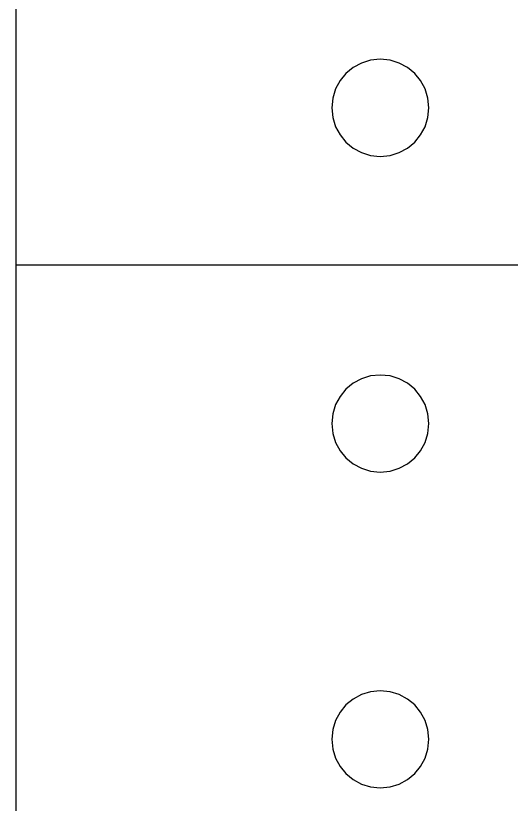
# Model space of a CAD drawing. Extents: x 1 to 47.7, y 0.2 to 35.
# Drawn here: x 19.776 to 20.286, y 9.185 to 9.997 of the extents above; entities that cross this region are included whole.
import ezdxf

# ---------------------------------------------------------------- set-up
doc = ezdxf.new("R2010")
doc.units = 0
doc.header["$MEASUREMENT"] = 0
doc.layers.add('4_2__4U__FRONT_PANEL_W_24_', color=7, linetype='CONTINUOUS')
doc.layers.add('5_1___24__TARGET_LEDS___12', color=7, linetype='CONTINUOUS')

msp = doc.modelspace()

# ---------------------------------------------------------------- linework, layer by layer
at = {"layer": '4_2__4U__FRONT_PANEL_W_24_'}
for points in [[(19.77626, 11.62047), (19.77626, 11.46495), (19.77626, 11.30872), (19.77626, 10.99448), (19.77626, 10.67838), (19.77626, 10.04308), (19.77626, 9.40777), (19.77626, 9.09167), (19.77626, 8.77744), (19.77626, 8.62121), (19.77626, 8.46568), (19.77626, 8.31093)], [(21.26648, 9.74007), (19.77626, 9.74007)]]:
    msp.add_lwpolyline(points, dxfattribs=at)
for points in [[(20.10129, 9.90192), (20.10231, 9.89185), (20.10523, 9.88246), (20.10984, 9.87396), (20.11595, 9.86656), (20.12335, 9.86045), (20.13185, 9.85584), (20.14124, 9.85292), (20.15131, 9.8519), (20.16139, 9.85292), (20.17078, 9.85584), (20.17927, 9.86045), (20.18667, 9.86656), (20.19277, 9.87396), (20.19738, 9.88246), (20.20029, 9.89185), (20.20131, 9.90192), (20.20029, 9.912), (20.19738, 9.92138), (20.19277, 9.92987), (20.18667, 9.93726), (20.17927, 9.94336), (20.17078, 9.94797), (20.16139, 9.95088), (20.15131, 9.95189), (20.14124, 9.95088), (20.13185, 9.94797), (20.12335, 9.94336), (20.11595, 9.93726), (20.10984, 9.92987), (20.10523, 9.92138), (20.10231, 9.912)], [(20.10129, 9.57693), (20.10231, 9.56685), (20.10523, 9.55746), (20.10984, 9.54896), (20.11595, 9.54156), (20.12335, 9.53545), (20.13185, 9.53084), (20.14124, 9.52792), (20.15131, 9.5269), (20.16139, 9.52792), (20.17078, 9.53084), (20.17927, 9.53545), (20.18667, 9.54156), (20.19277, 9.54896), (20.19738, 9.55746), (20.20029, 9.56685), (20.20131, 9.57693), (20.20029, 9.587), (20.19738, 9.59638), (20.19277, 9.60487), (20.18667, 9.61226), (20.17927, 9.61836), (20.17078, 9.62297), (20.16139, 9.62588), (20.15131, 9.62689), (20.14124, 9.62588), (20.13185, 9.62297), (20.12335, 9.61836), (20.11595, 9.61226), (20.10984, 9.60487), (20.10523, 9.59638), (20.10231, 9.587)], [(20.10129, 9.25192), (20.10231, 9.24184), (20.10523, 9.23245), (20.10984, 9.22396), (20.11595, 9.21655), (20.12335, 9.21044), (20.13185, 9.20583), (20.14124, 9.20292), (20.15131, 9.2019), (20.16139, 9.20292), (20.17078, 9.20583), (20.17927, 9.21044), (20.18667, 9.21655), (20.19277, 9.22396), (20.19738, 9.23245), (20.20029, 9.24184), (20.20131, 9.25192), (20.20029, 9.262), (20.19738, 9.27138), (20.19277, 9.27987), (20.18667, 9.28726), (20.17927, 9.29336), (20.17078, 9.29796), (20.16139, 9.30087), (20.15131, 9.30189), (20.14124, 9.30087), (20.13185, 9.29796), (20.12335, 9.29336), (20.11595, 9.28726), (20.10984, 9.27987), (20.10523, 9.27138), (20.10231, 9.262)]]:
    msp.add_lwpolyline(points, close=True, dxfattribs=at)
at = {"layer": '5_1___24__TARGET_LEDS___12'}
msp.add_lwpolyline([(19.77626, 11.62047), (19.77626, 11.46495), (19.77626, 11.30872), (19.77626, 10.99448), (19.77626, 10.67838), (19.77626, 10.04308), (19.77626, 9.40777), (19.77626, 9.09167), (19.77626, 8.77744), (19.77626, 8.62121), (19.77626, 8.46568), (19.77626, 8.31093)], dxfattribs=at)
for points in [[(20.10129, 9.90192), (20.10231, 9.89185), (20.10523, 9.88246), (20.10984, 9.87396), (20.11595, 9.86656), (20.12335, 9.86045), (20.13185, 9.85584), (20.14124, 9.85292), (20.15131, 9.8519), (20.16139, 9.85292), (20.17078, 9.85584), (20.17927, 9.86045), (20.18667, 9.86656), (20.19277, 9.87396), (20.19738, 9.88246), (20.20029, 9.89185), (20.20131, 9.90192), (20.20029, 9.912), (20.19738, 9.92138), (20.19277, 9.92987), (20.18667, 9.93726), (20.17927, 9.94336), (20.17078, 9.94797), (20.16139, 9.95088), (20.15131, 9.95189), (20.14124, 9.95088), (20.13185, 9.94797), (20.12335, 9.94336), (20.11595, 9.93726), (20.10984, 9.92987), (20.10523, 9.92138), (20.10231, 9.912)], [(20.10129, 9.57693), (20.10231, 9.56685), (20.10523, 9.55746), (20.10984, 9.54896), (20.11595, 9.54156), (20.12335, 9.53545), (20.13185, 9.53084), (20.14124, 9.52792), (20.15131, 9.5269), (20.16139, 9.52792), (20.17078, 9.53084), (20.17927, 9.53545), (20.18667, 9.54156), (20.19277, 9.54896), (20.19738, 9.55746), (20.20029, 9.56685), (20.20131, 9.57693), (20.20029, 9.587), (20.19738, 9.59638), (20.19277, 9.60487), (20.18667, 9.61226), (20.17927, 9.61836), (20.17078, 9.62297), (20.16139, 9.62588), (20.15131, 9.62689), (20.14124, 9.62588), (20.13185, 9.62297), (20.12335, 9.61836), (20.11595, 9.61226), (20.10984, 9.60487), (20.10523, 9.59638), (20.10231, 9.587)], [(20.10129, 9.25192), (20.10231, 9.24184), (20.10523, 9.23245), (20.10984, 9.22396), (20.11595, 9.21655), (20.12335, 9.21044), (20.13185, 9.20583), (20.14124, 9.20292), (20.15131, 9.2019), (20.16139, 9.20292), (20.17078, 9.20583), (20.17927, 9.21044), (20.18667, 9.21655), (20.19277, 9.22396), (20.19738, 9.23245), (20.20029, 9.24184), (20.20131, 9.25192), (20.20029, 9.262), (20.19738, 9.27138), (20.19277, 9.27987), (20.18667, 9.28726), (20.17927, 9.29336), (20.17078, 9.29796), (20.16139, 9.30087), (20.15131, 9.30189), (20.14124, 9.30087), (20.13185, 9.29796), (20.12335, 9.29336), (20.11595, 9.28726), (20.10984, 9.27987), (20.10523, 9.27138), (20.10231, 9.262)]]:
    msp.add_lwpolyline(points, close=True, dxfattribs=at)

doc.saveas('drawing.dxf')
